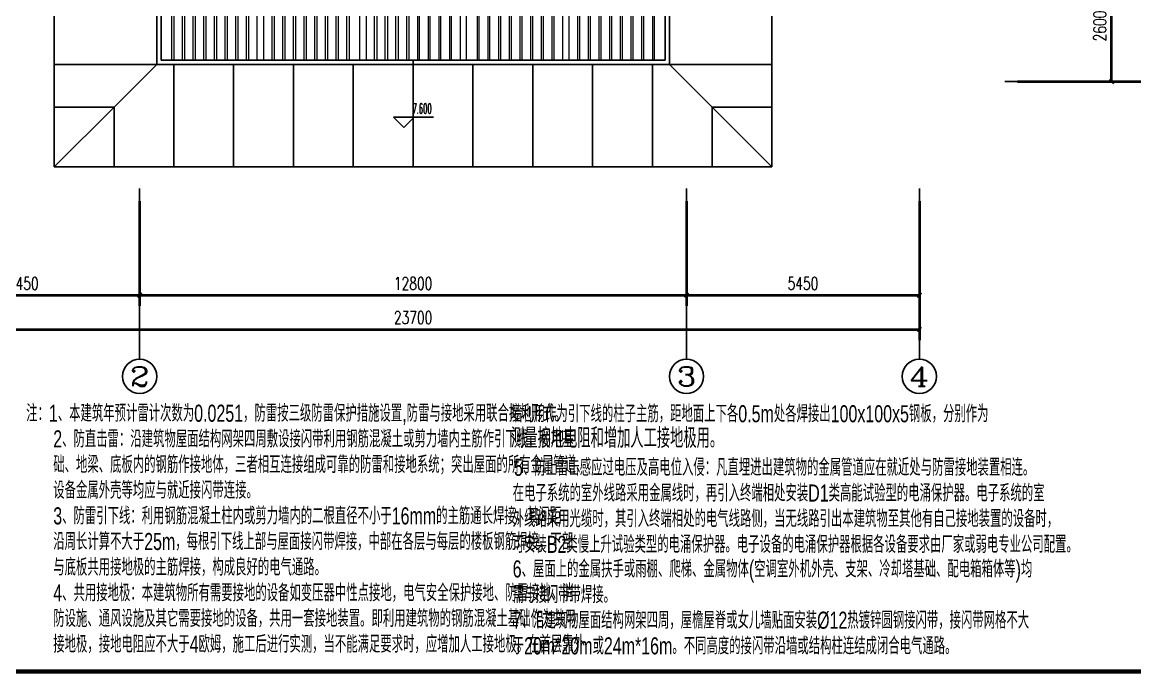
# Model space of a CAD drawing. Extents: x 621174 to 1725648, y -986053 to 860327.
# Drawn here: x 717113 to 743153, y -943103 to -927856 of the extents above; entities that cross this region are included whole.
import ezdxf
from ezdxf.enums import TextEntityAlignment as Align

# ---------------------------------------------------------------- set-up
doc = ezdxf.new("R2010")
doc.units = 0
doc.header["$LTSCALE"] = 1000
doc.header["$MEASUREMENT"] = 0
doc.layers.get('Defpoints').update_dxf_attribs({"color": 8})
for name, color, linetype in [('AXIS', 8, 'Continuous'), ('AXIS_TEXT', 8, 'Continuous'), ('C-AXIS(轴号)', 8, 'Continuous'), ('C-AXIS-T(字)', 8, 'Continuous'), ('DIM-照明', 3, 'Continuous'), ('DIM_ELEV', 8, 'Continuous'), ('PUB_TEXT', 8, 'Continuous'), ('PUB_TITLE', 7, 'Continuous'), ('ROOF', 8, 'Continuous'), ('图框', 140, 'Continuous')]:
    doc.layers.add(name, color=color, linetype=linetype)
doc.layers.add('WALL', color=8, linetype='Continuous', lineweight=40)
doc.layers.add('屋顶格栅', color=8, linetype='Continuous', lineweight=0)
doc.styles.add('_TCH_AXIS', font='COMPLEX', dxfattribs={"bigfont": 'GBCBIG'})
doc.styles.add('_TCH_DIM', font='SIMPLEX.shx', dxfattribs={"width": 0.7, "bigfont": 'GBCBIG.shx'})
doc.styles.add('_TCH_DIM_T3', font='SIMPLEX', dxfattribs={"width": 0.705882, "bigfont": 'GBCBIG'})
doc.styles.add('COMPLEX', font='COMPLEX')
doc.styles.add('zjdz', font='zjdz-s.shx', dxfattribs={"width": 0.7, "bigfont": 'zjdz.shx'})
doc.dimstyles.new('_TCH_ARCH&&100', dxfattribs={"dimtxt": 297.5, "dimasz": 100, "dimexe": 250, "dimexo": 300, "dimgap": 126.25, "dimtad": 1, "dimdec": 0, "dimzin": 0, "dimdsep": 46, "dimtxsty": '_TCH_DIM_T3', "dimblk": 'ARCHTICK', "dimcen": 0.09, "dimclrt": 7, "dimazin": 2, "dimtfac": 1, "dimtdec": 0, "dimtix": 1, "dimtmove": 2, "dimatfit": 3, "dimfxl": 1, "dimtolj": 1, "dimtzin": 0, "dimarcsym": 0})

# ---------------------------------------------------------------- blocks, each defined once
blk = doc.blocks.new('jytrhtreh')
at = {"layer": 'ROOF', "ltscale": 3}
for p, q in [((125902, -319639), (125902, -302439)), ((142702, -319639), (142702, -302439)), ((128302, -317239), (128302, -304839)), ((140302, -317239), (140302, -304839)), ((128402, -317139), (128402, -315639)), ((140202, -317139), (140202, -315639)), ((140202, -317139), (128402, -317139)), ((134302, -317139), (134302, -319639)), ((125902, -317239), (142702, -317239)), ((127302, -318239), (128302, -317239)), ((128702, -319639), (128702, -317239)), ((130102, -319639), (130102, -317239)), ((131502, -319639), (131502, -317239)), ((132902, -319639), (132902, -317239)), ((135702, -319639), (135702, -317239)), ((137102, -319639), (137102, -317239)), ((138502, -319639), (138502, -317239)), ((139902, -319639), (139902, -317239)), ((141302, -318239), (140302, -317239)), ((125902, -318239), (127302, -318239)), ((125902, -319639), (127302, -318239)), ((127302, -319639), (127302, -318239)), ((141302, -319639), (141302, -318239)), ((142702, -318239), (141302, -318239)), ((142702, -319639), (141302, -318239)), ((142702, -319639), (125902, -319639))]:
    blk.add_line(p, q, dxfattribs=at)
at = {"layer": '屋顶格栅'}
for p, q in [((128652, -317139), (128652, -315639)), ((128702, -315639), (128702, -317139)), ((128902, -317139), (128902, -315639)), ((128952, -315639), (128952, -317139)), ((129152, -317139), (129152, -315639)), ((129202, -315639), (129202, -317139)), ((129402, -317139), (129402, -315639)), ((129452, -315639), (129452, -317139)), ((129652, -317139), (129652, -315639)), ((129702, -315639), (129702, -317139)), ((129902, -317139), (129902, -315639)), ((129952, -315639), (129952, -317139)), ((130152, -317139), (130152, -315639)), ((130202, -315639), (130202, -317139)), ((130402, -317139), (130402, -315639)), ((130452, -315639), (130452, -317139)), ((130652, -317139), (130652, -315639)), ((130802, -315639), (130802, -317139)), ((131002, -317139), (131002, -315639)), ((131052, -315639), (131052, -317139)), ((131252, -317139), (131252, -315639)), ((131302, -315639), (131302, -317139)), ((131502, -317139), (131502, -315639)), ((131552, -315639), (131552, -317139)), ((131752, -317139), (131752, -315639)), ((131802, -315639), (131802, -317139)), ((132002, -317139), (132002, -315639)), ((132052, -315639), (132052, -317139)), ((132252, -317139), (132252, -315639)), ((132302, -315639), (132302, -317139)), ((132502, -317139), (132502, -315639)), ((132552, -315639), (132552, -317139)), ((132752, -317139), (132752, -315639)), ((132802, -315639), (132802, -317139)), ((133052, -317139), (133052, -315639)), ((133202, -315639), (133202, -317139)), ((133402, -317139), (133402, -315639)), ((133452, -315639), (133452, -317139)), ((133652, -317139), (133652, -315639)), ((133702, -315639), (133702, -317139)), ((133902, -317139), (133902, -315639)), ((133952, -315639), (133952, -317139)), ((134152, -317139), (134152, -315639)), ((134202, -315639), (134202, -317139)), ((134402, -315639), (134402, -317139)), ((134452, -317139), (134452, -315639)), ((134652, -315639), (134652, -317139)), ((134702, -317139), (134702, -315639)), ((134902, -315639), (134902, -317139)), ((134952, -317139), (134952, -315639)), ((135152, -315639), (135152, -317139)), ((135202, -317139), (135202, -315639)), ((135402, -315639), (135402, -317139)), ((135552, -317139), (135552, -315639)), ((135802, -315639), (135802, -317139)), ((135852, -317139), (135852, -315639)), ((136052, -315639), (136052, -317139)), ((136102, -317139), (136102, -315639)), ((136302, -315639), (136302, -317139)), ((136352, -317139), (136352, -315639)), ((136552, -315639), (136552, -317139)), ((136602, -317139), (136602, -315639)), ((136802, -315639), (136802, -317139)), ((136852, -317139), (136852, -315639)), ((137052, -315639), (137052, -317139)), ((137102, -317139), (137102, -315639)), ((137302, -315639), (137302, -317139)), ((137352, -317139), (137352, -315639)), ((137552, -315639), (137552, -317139)), ((137602, -317139), (137602, -315639)), ((137802, -315639), (137802, -317139)), ((137952, -317139), (137952, -315639)), ((138152, -315639), (138152, -317139)), ((138202, -317139), (138202, -315639)), ((138402, -315639), (138402, -317139)), ((138452, -317139), (138452, -315639)), ((138652, -315639), (138652, -317139)), ((138702, -317139), (138702, -315639)), ((138902, -315639), (138902, -317139)), ((138952, -317139), (138952, -315639)), ((139152, -315639), (139152, -317139)), ((139202, -317139), (139202, -315639)), ((139402, -315639), (139402, -317139)), ((139452, -317139), (139452, -315639)), ((139652, -315639), (139652, -317139)), ((139702, -317139), (139702, -315639)), ((139902, -315639), (139902, -317139)), ((139952, -317139), (139952, -315639))]:
    blk.add_line(p, q, dxfattribs=at)
blk = doc.blocks.new('_ArchTick')
at = {"color": 0, "linetype": 'ByBlock', "const_width": 0.4}
blk.add_lwpolyline([(-0.5, -0.5), (0.5, 0.5)], dxfattribs=at)
blk = doc.blocks.new('*D45')
at = {"layer": 'AXIS', "color": 0, "lineweight": -2, "transparency": 16777216}
for p, q in [((1687158, 1097920), (1690408, 1097920)), ((1690158, 1084720), (1690158, 1097920)), ((1687158, 1084720), (1690408, 1084720))]:
    blk.add_line(p, q, dxfattribs=at)
at = {"layer": 'Defpoints', "color": 0, "transparency": 16777216}
for p in [(1686858, 1097920), (1690158, 1097920), (1686858, 1084720)]:
    blk.add_point(p, dxfattribs=at)
at = {"layer": 'AXIS', "color": 0, "lineweight": -2, "transparency": 16777216, "xscale": 100, "yscale": 100, "zscale": 100}
for p, rotation in [((1690158, 1097920), 90), ((1690158, 1084720), 270)]:
    blk.add_blockref('_ArchTick', p, dxfattribs=dict(at, rotation=rotation))
at = {"layer": 'AXIS', "color": 7, "transparency": 16777216, "insert": (1689883, 1091320), "char_height": 297.5, "attachment_point": 5, "rotation": 90, "style": '_TCH_DIM_T3'}
blk.add_mtext('\\A1;13200', dxfattribs=at)
blk = doc.blocks.new('*D42')
at = {"layer": 'AXIS', "color": 0, "lineweight": -2, "transparency": 16777216}
for p, q in [((1687158, 1087320), (1689608, 1087320)), ((1689358, 1084720), (1689358, 1087320)), ((1687158, 1084720), (1689608, 1084720))]:
    blk.add_line(p, q, dxfattribs=at)
at = {"layer": 'Defpoints', "color": 0, "transparency": 16777216}
for p in [(1686858, 1087320), (1689358, 1087320), (1686858, 1084720)]:
    blk.add_point(p, dxfattribs=at)
at = {"layer": 'AXIS', "color": 0, "lineweight": -2, "transparency": 16777216, "xscale": 100, "yscale": 100, "zscale": 100}
for p, rotation in [((1689358, 1087320), 90), ((1689358, 1084720), 270)]:
    blk.add_blockref('_ArchTick', p, dxfattribs=dict(at, rotation=rotation))
at = {"layer": 'AXIS', "color": 7, "transparency": 16777216, "insert": (1689083, 1086020), "char_height": 297.5, "attachment_point": 5, "rotation": 90, "style": '_TCH_DIM_T3'}
blk.add_mtext('\\A1;2600', dxfattribs=at)
blk = doc.blocks.new('*D37')
at = {"layer": 'AXIS', "color": 0, "lineweight": -2, "transparency": 16777216}
for p, q in [((1661158, 1081920), (1661158, 1078670)), ((1684858, 1081920), (1684858, 1078670)), ((1661158, 1078920), (1684858, 1078920))]:
    blk.add_line(p, q, dxfattribs=at)
at = {"layer": 'Defpoints', "color": 0, "transparency": 16777216}
for p in [(1661158, 1082220), (1684858, 1082220), (1684858, 1078920)]:
    blk.add_point(p, dxfattribs=at)
at = {"layer": 'AXIS', "color": 0, "lineweight": -2, "transparency": 16777216, "xscale": 100, "yscale": 100, "zscale": 100, "rotation": 180}
blk.add_blockref('_ArchTick', (1661158, 1078920), dxfattribs=at)
at = {"layer": 'AXIS', "color": 0, "lineweight": -2, "transparency": 16777216, "xscale": 100, "yscale": 100, "zscale": 100}
blk.add_blockref('_ArchTick', (1684858, 1078920), dxfattribs=at)
at = {"layer": 'AXIS', "color": 7, "transparency": 16777216, "insert": (1673008, 1079195), "char_height": 297.5, "attachment_point": 5, "style": '_TCH_DIM_T3'}
blk.add_mtext('\\A1;23700', dxfattribs=at)
blk = doc.blocks.new('*D36')
at = {"layer": 'AXIS', "color": 0, "lineweight": -2, "transparency": 16777216}
for p, q in [((1679408, 1081920), (1679408, 1079470)), ((1684858, 1081920), (1684858, 1079470)), ((1679408, 1079720), (1684858, 1079720))]:
    blk.add_line(p, q, dxfattribs=at)
at = {"layer": 'Defpoints', "color": 0, "transparency": 16777216}
for p in [(1679408, 1082220), (1684858, 1082220), (1684858, 1079720)]:
    blk.add_point(p, dxfattribs=at)
at = {"layer": 'AXIS', "color": 0, "lineweight": -2, "transparency": 16777216, "xscale": 100, "yscale": 100, "zscale": 100, "rotation": 180}
blk.add_blockref('_ArchTick', (1679408, 1079720), dxfattribs=at)
at = {"layer": 'AXIS', "color": 0, "lineweight": -2, "transparency": 16777216, "xscale": 100, "yscale": 100, "zscale": 100}
blk.add_blockref('_ArchTick', (1684858, 1079720), dxfattribs=at)
at = {"layer": 'AXIS', "color": 7, "transparency": 16777216, "insert": (1682133, 1079995), "char_height": 297.5, "attachment_point": 5, "style": '_TCH_DIM_T3'}
blk.add_mtext('\\A1;5450', dxfattribs=at)
blk = doc.blocks.new('*D35')
at = {"layer": 'AXIS', "color": 0, "lineweight": -2, "transparency": 16777216}
for p, q in [((1666608, 1081920), (1666608, 1079470)), ((1679408, 1081920), (1679408, 1079470)), ((1666608, 1079720), (1679408, 1079720))]:
    blk.add_line(p, q, dxfattribs=at)
at = {"layer": 'Defpoints', "color": 0, "transparency": 16777216}
for p in [(1666608, 1082220), (1679408, 1082220), (1679408, 1079720)]:
    blk.add_point(p, dxfattribs=at)
at = {"layer": 'AXIS', "color": 0, "lineweight": -2, "transparency": 16777216, "xscale": 100, "yscale": 100, "zscale": 100, "rotation": 180}
blk.add_blockref('_ArchTick', (1666608, 1079720), dxfattribs=at)
at = {"layer": 'AXIS', "color": 0, "lineweight": -2, "transparency": 16777216, "xscale": 100, "yscale": 100, "zscale": 100}
blk.add_blockref('_ArchTick', (1679408, 1079720), dxfattribs=at)
at = {"layer": 'AXIS', "color": 7, "transparency": 16777216, "insert": (1673008, 1079995), "char_height": 297.5, "attachment_point": 5, "style": '_TCH_DIM_T3'}
blk.add_mtext('\\A1;12800', dxfattribs=at)
blk = doc.blocks.new('*D34')
at = {"layer": 'AXIS', "color": 0, "lineweight": -2, "transparency": 16777216}
for p, q in [((1661158, 1081920), (1661158, 1079470)), ((1666608, 1081920), (1666608, 1079470)), ((1661158, 1079720), (1666608, 1079720))]:
    blk.add_line(p, q, dxfattribs=at)
at = {"layer": 'Defpoints', "color": 0, "transparency": 16777216}
for p in [(1661158, 1082220), (1666608, 1082220), (1666608, 1079720)]:
    blk.add_point(p, dxfattribs=at)
at = {"layer": 'AXIS', "color": 0, "lineweight": -2, "transparency": 16777216, "xscale": 100, "yscale": 100, "zscale": 100, "rotation": 180}
blk.add_blockref('_ArchTick', (1661158, 1079720), dxfattribs=at)
at = {"layer": 'AXIS', "color": 0, "lineweight": -2, "transparency": 16777216, "xscale": 100, "yscale": 100, "zscale": 100}
blk.add_blockref('_ArchTick', (1666608, 1079720), dxfattribs=at)
at = {"layer": 'AXIS', "color": 7, "transparency": 16777216, "insert": (1663883, 1079995), "char_height": 297.5, "attachment_point": 5, "style": '_TCH_DIM_T3'}
blk.add_mtext('\\A1;5450', dxfattribs=at)
blk = doc.blocks.new('_AXISO')
blk.add_circle((0, 0), 0.5)
at = {"layer": 'AXIS_TEXT', "style": 'COMPLEX', "width": 1.041667}
blk.add_attdef('A', text='', height=0.56, dxfattribs=at).set_placement((-0.25, -0.28), (0.25, -0.28), align=Align.FIT)
blk = doc.blocks.new('ASFDASDHHJ')
at = {"layer": 'C-AXIS(轴号)', "color": 8}
for p, q in [((1686858, 1084720.5), (1690858, 1084720.5)), ((1666608, 1082220.5), (1666608, 1078220.5)), ((1679408, 1082220.5), (1679408, 1078220.5)), ((1684858, 1082220.5), (1684858, 1078220.5))]:
    blk.add_line(p, q, dxfattribs=at)
at = {"layer": 'DIM_ELEV', "color": 8}
for p, q in [((1672790.2, 1083648.5), (1672550.2, 1083888.5)), ((1672550.2, 1083888.5), (1673485.5, 1083888.5)), ((1672790.2, 1083648.5), (1673030.2, 1083888.5))]:
    blk.add_line(p, q, dxfattribs=at)
at = {"layer": 'C-AXIS(轴号)', "color": 8}
ref = blk.add_blockref('_AXISO', (1666608, 1077820.5), dxfattribs=dict(at, xscale=800, yscale=800, zscale=800))
ref.add_attrib('A', '2', dxfattribs={"layer": 'C-AXIS-T(字)', "height": 452.5, "style": '_TCH_AXIS', "width": 1.5}).set_placement((1666381.7, 1077594.2), (1666834.3, 1077594.2), align=Align.FIT)
ref = blk.add_blockref('_AXISO', (1679408, 1077820.5), dxfattribs=dict(at, xscale=800, yscale=800, zscale=800))
ref.add_attrib('A', '3', dxfattribs={"layer": 'C-AXIS-T(字)', "height": 452.5, "style": '_TCH_AXIS', "width": 1.5}).set_placement((1679181.7, 1077594.2), (1679634.3, 1077594.2), align=Align.FIT)
ref = blk.add_blockref('_AXISO', (1684858, 1077820.5), dxfattribs=dict(at, xscale=800, yscale=800, zscale=800))
ref.add_attrib('A', '4', dxfattribs={"layer": 'C-AXIS-T(字)', "height": 452.5, "style": '_TCH_AXIS', "width": 1.3125}).set_placement((1684631.7, 1077594.2), (1685084.3, 1077594.2), align=Align.FIT)
at = {"layer": 'PUB_TITLE', "color": 8}
blk.add_blockref('jytrhtreh', (1538706.3, 1402359.5), dxfattribs=at)
at = {"layer": 'PUB_TEXT', "color": 8, "style": '_TCH_DIM', "width": 0.494118}
blk.add_text('7.600', height=238, dxfattribs=at).set_placement((1672991.1, 1083968.6))
at = {"layer": 'AXIS', "color": 8}
for p1, p2, distance, picture, middle in [((1686858.0014, 1084720.4693), (1686858.0014, 1097920.0314), -3300, '*D45', (1689883.0014, 1091320.2504)), ((1686858, 1084720.5), (1686858, 1087320.5), -2500, '*D42', (1689083, 1086020.5)), ((1661158, 1082220.5), (1684858, 1082220.5), -3300, '*D37', (1673008, 1079195.5)), ((1661158, 1082220.5), (1666608, 1082220.5), -2500, '*D34', (1663883, 1079995.5)), ((1666608, 1082220.5), (1679408, 1082220.5), -2500, '*D35', (1673008, 1079995.5)), ((1679408, 1082220.5), (1684858, 1082220.5), -2500, '*D36', (1682133, 1079995.5))]:
    dim = blk.add_aligned_dim(p1=p1, p2=p2, distance=distance, dimstyle='_TCH_ARCH&&100', dxfattribs=at)
    dim.commit()
    dim.dimension.update_dxf_attribs({"geometry": picture, "text_midpoint": middle})

msp = doc.modelspace()

# ---------------------------------------------------------------- linework, layer by layer
at = {"layer": '图框', "const_width": 100}
msp.add_lwpolyline([(699710, -943053), (755610, -943053), (755610, -903053), (699710, -903053)], close=True, dxfattribs=at)

# ---------------------------------------------------------------- block references
at = {"layer": 'WALL'}
msp.add_blockref('ASFDASDHHJ', (-946747, -2013964), dxfattribs=at)

# ---------------------------------------------------------------- texts
at = {"layer": 'DIM-照明', "color": 7, "linetype": 'Continuous', "style": 'zjdz', "width": 0.7}
for s, height, p in [('注：1、本建筑年预计雷计次数为0.0251，防雷按三级防雷保护措施设置,防雷与接地采用联合接地形式。', 400, (717205, -937206)), ('墙利用作为引下线的柱子主筋，距地面上下各0.5m处各焊接出100x100x5钢板，分别作为', 400, (728553, -937218)), ('2、防直击雷：沿建筑物屋面结构网架四周敷设接闪带利用钢筋混凝土或剪力墙内主筋作引下线，利用基', 400, (717839, -937807)), ('测量接地电阻和增加人工接地极用。', 466.67, (728553, -937819)), ('础、地梁、底板内的钢筋作接地体，三者相互连接组成可靠的防雷和接地系统；突出屋面的所有金属管道、', 400, (717839, -938407)), ('5、防止雷击感应过电压及高电位入侵：凡直埋进出建筑物的金属管道应在就近处与防雷接地装置相连。', 400, (728624, -938472)), ('设备金属外壳等均应与就近接闪带连接。', 400, (717839, -939007)), ('在电子系统的室外线路采用金属线时，再引入终端相处安装D1类高能试验型的电涌保护器。电子系统的室', 400, (728593, -939074)), ('3、防雷引下线：利用钢筋混凝土柱内或剪力墙内的二根直径不小于16mm的主筋通长焊接，其间距', 400, (717839, -939608)), ('外线路采用光缆时，其引入终端相处的电气线路侧，当无线路引出本建筑物至其他有自己接地装置的设备时，', 400, (728593, -939674)), ('沿周长计算不大于25m，每根引下线上部与屋面接闪带焊接，中部在各层与每层的楼板钢筋焊接，下部', 400, (717839, -940208)), ('可安装B2类慢上升试验类型的电涌保护器。电子设备的电涌保护器根据各设备要求由厂家或弱电专业公司配置。', 400, (728593, -940275)), ('与底板共用接地极的主筋焊接，构成良好的电气通路。', 400, (717839, -940808)), ('6、屋面上的金属扶手或雨棚、爬梯、金属物体(空调室外机外壳、支架、冷却塔基础、配电箱箱体等)均', 400, (728593, -940850)), ('4、共用接地极：本建筑物所有需要接地的设备如变压器中性点接地，电气安全保护接地、防雷接地、消', 400, (717839, -941409)), ('需与接闪带带焊接。', 400, (728593, -941450)), ('防设施、通风设施及其它需要接地的设备，共用一套接地装置。即利用建筑物的钢筋混凝土基础作为共用', 400, (717839, -942009)), ('7、沿建筑物屋面结构网架四周，屋檐屋脊或女儿墙贴面安装%%C12热镀锌圆钢接闪带，接闪带网格不大', 400, (728593, -942050)), ('接地极，接地电阻应不大于4欧姆，施工后进行实测，当不能满足要求时，应增加人工接地极。在首层靠外', 400, (717839, -942610)), ('于20m*20m或24m*16m。不同高度的接闪带沿墙或结构柱连结成闭合电气通路。', 400, (728593, -942651))]:
    msp.add_text(s, height=height, dxfattribs=at).set_placement(p)

doc.saveas('drawing.dxf')
